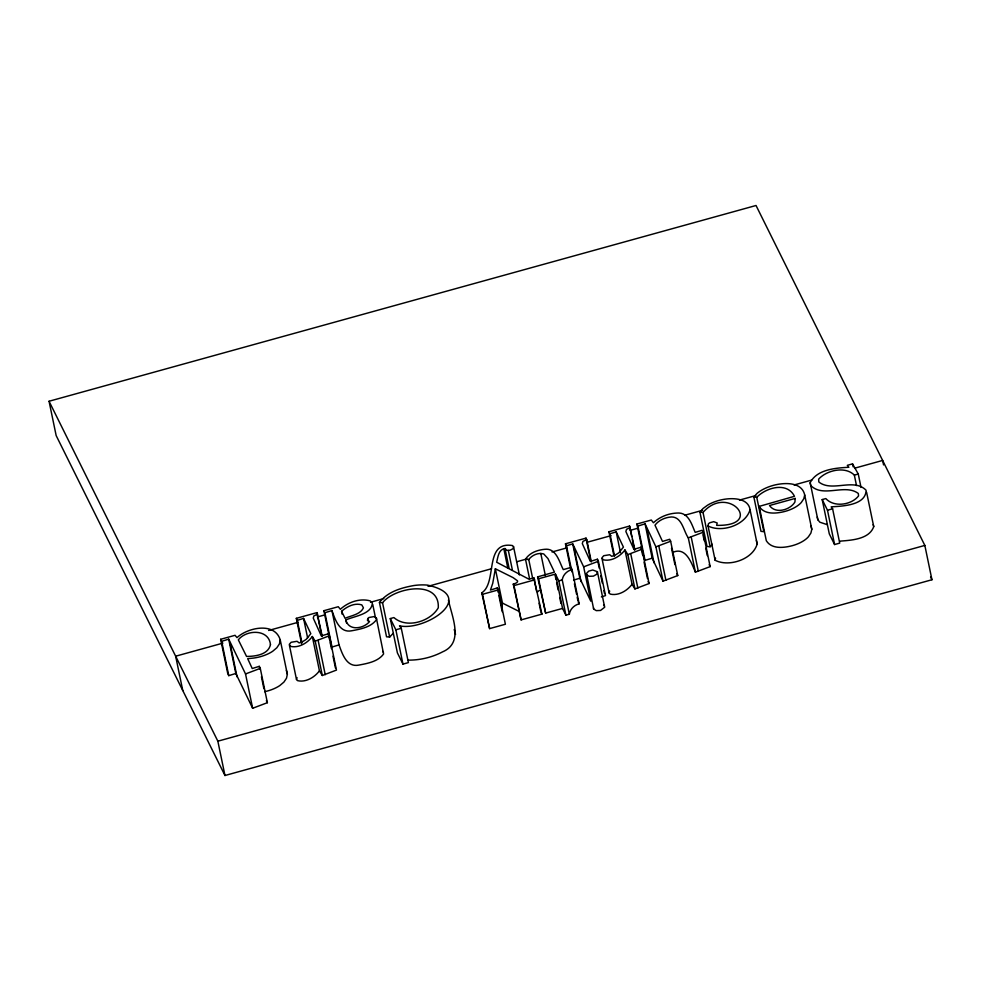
<?xml version="1.0" encoding="UTF-8"?>
<svg xmlns="http://www.w3.org/2000/svg" width="981" height="981" viewBox="0 0 981 981"><rect width="100%" height="100%" fill="white"/><g stroke="black" fill="none" stroke-linecap="round" stroke-linejoin="round"><path stroke-width="1.47" d="M379.439 602.481C387.544 591.739 401.352 587.742 414.043 585.51A33.587 16.849 -11.7 0 1 427.52 585.117C478.765 596.423 424.92 631.531 399.488 625.817L401.29 628.281L408.403 662.604L402.97 664.112L397.391 652.88L390.279 618.57L393.908 617.564C406.625 628.919 430.352 621.611 438.274 607.815C439.942 579.244 394.362 587.484 382.553 602.763L379.439 602.481L386.539 636.792L389.665 637.086L393.062 633.456M448.44 600.102C451.836 616.706 464.283 642.678 442.603 651.85C431.983 657.417 419.929 660.262 407.949 660.127M330.989 645.02L323.889 610.697L338.273 606.724L340.346 609.287C348.108 602.113 359.892 597.969 370.229 600.899L372.339 602.959C371.897 614.388 354.202 616.068 345.888 619.967L346.501 622.947M856.499 485.546L854.341 475.098C845.082 465.816 826.542 470.291 818.632 479.157L818.828 481.965C831.925 492.56 853.838 477.575 866.113 490.279C865.782 505.313 842.838 506.135 831.177 506.834L832.611 508.796L839.724 543.118L834.586 544.541L829.301 533.897L822.201 499.574L825.818 498.569C834.108 507.717 851.483 504.97 858.559 495.932L858.314 493.48C844.972 483.302 823.12 498.201 810.723 485.472L810.171 482.726C816.83 469.421 835.444 468.011 848.847 467.263L847.302 465.325L852.538 463.878L858.265 474.019L861.036 487.447M866.615 492.339L873.728 526.65C869.252 539.354 851.471 540.224 839.822 541.156M513.541 546.638L513.149 548.612L510.157 550.206L506.907 550.341L504.97 548.514C498.507 549.385 497.931 557.233 496.68 562.248L529.053 579.256L533.836 577.834L541.929 614.131L521.095 619.894L513.271 584.124L515.65 583.266A3.716 1.864 -11.7 0 0 517.441 580.777L513.149 577.662L495.356 568.784L492.732 583.327L490.463 590.059L497.306 587.938L498.299 589.924L505.399 624.247L489.605 628.613L481.781 592.843C497.637 582.358 483.78 540.96 512.389 545.534L513.541 546.638L519.403 574.976M501.671 607.46L502.456 603.094L495.356 568.784M280.247 639.955L279.389 643.941L276.814 647.791L272.632 651.31A26.303 13.194 -11.7 0 1 253.564 658.079L247.678 658.668L252.227 668.515L259.266 666.344L260.284 668.38L267.384 702.69L252.644 708.27L235.82 673.469L228.708 639.146L221.669 641.316L220.651 639.293L235.048 635.308L236.997 637.625C247.948 627.411 274.888 621.795 280.247 639.955L287.347 674.278L286.489 678.251L283.914 682.102L279.744 685.621A26.303 13.194 -11.7 0 1 264.625 691.703M323.889 610.697L324.895 612.733L331.946 610.562L339.046 644.885C342.222 653.787 346.624 667.632 358.813 665.093C367.556 663.45 378.077 661.586 383.596 653.984L376.361 617.969L374.288 616.559L368.881 617.515L367.348 620.078L369.567 621.549C363.841 628.649 348.611 631.494 345.888 619.967M753.862 497.036L757.05 493.369A29.209 14.654 -11.7 0 1 772.954 485.472C783.427 482.542 801.808 481.315 804.702 495L803.807 498.728L801.293 502.493A25.015 12.545 -11.7 0 1 784.935 511.432C776.498 513.566 764.518 515.025 759.196 506.392L794.475 496.3C787.02 481.413 765.903 487.631 756.756 497.33L753.862 497.036L760.974 531.346L763.868 531.653L756.756 497.33M804.702 495L811.802 529.311L810.907 533.039L808.405 536.803A25.015 12.545 -11.7 0 1 792.047 545.755C783.611 547.889 771.63 549.335 766.308 540.715L759.196 506.392M750.06 509.715C745.523 525.289 721.734 533.002 708.024 525.963L708.429 523.756L709.717 522.787L713.702 521.671L717.197 522.983L716.645 525.338C765.082 526.527 728.27 483.351 703.021 512.438L710.134 546.748L707.031 546.503L699.931 512.192L702.985 508.538L707.473 505.252A25.886 12.986 -11.7 0 1 724.971 499.182C733.898 497.87 748.405 498.422 750.06 509.715L757.173 544.026C752.623 559.599 728.834 567.312 715.137 560.274L708.024 525.963M532.769 578.925L528.759 559.538C532.082 555.05 538.262 552.377 543.732 553.958L547.987 558.606L554.461 572.119L537.6 576.889L538.544 578.778L555.442 574.106L562.554 608.416L565.914 615.185L569.336 614.241L562.236 579.93C562.959 574.768 567.153 570.832 572.046 569.507L571.016 567.423L563.29 569.618C559.231 561.905 556.264 547.803 544.725 549.311C537.404 549.973 529.617 552.744 525.509 559.219L529.532 578.618M569.336 614.241C570.059 609.091 574.253 605.154 579.158 603.818L572.046 569.507M715.529 558.079L715.137 560.274M297.035 677.589L296.495 679.502L297.66 680.679C305.876 682.604 314.631 677.295 319.438 670.832L312.326 636.522C307.531 642.972 298.764 648.282 290.548 646.369L289.334 644.321L291.124 642.285L297.071 641.292L299.144 642.923L302.835 641.537L306.195 639.379L310.818 633.689L303.57 618.422L297.304 620.323L296.323 618.337L316.949 612.622L322.295 636.461M609.655 591.028L609.115 592.941L610.28 594.118C618.496 596.031 627.251 590.721 632.058 584.271L624.946 549.961C620.139 556.411 611.384 561.721 603.168 559.795L601.954 557.76L603.744 555.712L609.692 554.731L611.764 556.362L615.443 554.964L618.815 552.806L623.426 547.128L616.191 531.861L609.924 533.762L608.931 531.776L629.557 526.061L634.915 549.887M710.134 546.748L712.304 544.271M341.584 611.31C346.882 606.601 354.656 602.579 361.805 604.897L363.448 607.864C360.272 614.547 351.186 615.541 345.067 618.324L341.584 611.31L342.197 614.29M537.355 592.058L539.329 590.464M312.326 636.522L315.208 641.169L329.358 635.774L336.458 670.084L322.32 675.492L319.438 670.832M624.946 549.961L627.828 554.608L641.966 549.201L649.079 583.523L634.94 588.919L632.058 584.271M645.069 523.854L655.897 546.834L670.648 541.267L677.748 575.577L663.009 581.144L652.169 558.177L645.069 523.854L637.92 526.061L636.902 524.026L651.298 520.04L653.444 522.75C660.25 516.349 669.655 512.94 678.962 513.014C688.821 513.382 691.924 524.921 695.186 532.376L702.065 530.304L703.046 532.291L710.158 566.613L695.406 572.181C691.605 563.352 686.148 546.834 673.334 552.156M670.648 541.267L669.667 539.28L662.494 541.438L654.989 525.178C658.827 520.114 665.167 517.404 671.396 516.962C682.114 516.828 683.499 531.138 688.306 537.858L703.046 532.291M317.66 614.081L313.871 615.896L313.258 618.104L321.302 635.909L328.365 633.787L329.358 635.774M570.721 569.176L565.473 543.805L586 538.128L586.712 539.575L582.922 541.402L582.309 543.609L590.354 561.414L597.392 559.231L598.41 561.267L605.51 595.59L601.365 596.926M630.28 527.508L626.491 529.335L625.878 531.543L633.91 549.348L640.985 547.226L641.966 549.201M260.284 668.38L245.532 673.947L228.708 639.146M598.41 561.267L583.658 566.834L572.72 543.891L566.454 545.792L565.473 543.805M220.651 639.293L227.764 673.604L228.769 675.639L235.82 673.469M339.046 644.885L332.007 647.055L324.895 612.733M636.902 524.026L644.014 558.348L645.02 560.372L652.169 558.177M573.566 580.114L579.832 578.214L572.72 543.891M49.05 401.254L756.032 205.495L924.838 545.424L931.95 579.746L224.968 775.505L56.162 435.576L49.05 401.254L217.856 741.195L224.968 775.505M222.883 643.131L175.66 656.203L182.76 690.526M268.647 630.464L298.163 622.285M317.354 616.975L324.723 614.928M370.487 602.26L383.767 598.582M428.047 586.319L491.518 568.747M516.607 561.794L526.932 558.937M552.021 551.984L566.785 547.901M587.447 542.186L611.065 535.638M630.256 530.329L637.638 528.281M684.861 515.209L702.58 510.304M739.478 500.089L755.713 495.589M794.083 484.97L811.79 480.065M854.598 468.207L882.642 460.445L883.562 464.92M854.341 475.098L858.265 474.019M481.781 592.843L482.505 594.302L498.299 589.924M513.271 584.124L513.995 585.583L534.817 579.808M555.442 574.106L558.814 580.875L562.236 579.93M390.279 618.57L395.858 629.79L401.29 628.281M822.201 499.574L827.486 510.218L832.611 508.796M537.6 576.889L545.644 613.1L562.554 608.416M217.856 741.195L924.838 545.424M699.931 512.192L703.021 512.438M525.509 559.219L528.759 559.538M827.265 524.663L819.871 522.211L817.835 519.783L810.171 482.726M502.456 603.094L518.888 611.298M597.417 571.727L592.757 569.998L588.71 571.126L586.442 573.529L593.652 609.054L596.276 610.636L600.531 610.452L604.664 607.239L597.417 571.727L596.816 574.204L593.419 576.129L589.164 576.313L586.552 574.731M603.585 605.069L604.517 606.037M382.688 651.396L383.473 652.279M930.589 577L931.95 579.746M709.165 564.627L710.158 566.613M676.767 573.603L677.748 575.577M648.098 581.537L649.079 583.523M579.832 578.214L590.77 601.157L583.658 566.834M578.128 601.733L579.158 603.818M540.948 612.144L541.929 614.131M266.378 700.667L267.384 702.69M331.946 610.562C335.122 619.465 339.524 633.321 351.713 630.771C360.456 629.128 370.965 627.264 376.496 619.661L376.361 617.969M454.24 629.544L455.552 634.413M286.354 670.366L287.347 674.278M873.213 524.59L873.728 526.65M810.98 525.816L811.802 529.311M756.363 540.494L757.173 544.026M852.538 463.878L853.163 466.858M827.486 510.218L834.586 544.541M702.985 534.792L704.223 540.752M705.768 548.22L707.313 555.675M691.213 537.061L698.325 571.371M688.306 537.858L695.406 572.181M671.519 548.232L674.916 564.651M658.815 546.025L665.927 580.347M655.897 546.834L663.009 581.144M646.92 528.514L654.033 562.836M637.92 526.061L645.02 560.372M640.985 547.226L642.53 554.682M644.076 562.138L647.472 578.557M629.557 526.061L631.727 536.509M632.34 539.489L634.511 549.936M630.746 553.799L637.858 588.11M627.828 554.608L634.94 588.919M616.191 531.861L620.519 552.744M609.924 533.762L614.56 556.141M608.931 531.776L613.885 555.651M602.015 558.618L609.115 592.941M597.392 559.231L599.244 568.195M600.789 575.651L602.334 583.106M603.879 590.574L604.504 593.554M586.712 539.575L591.347 561.954M586 538.128L590.636 560.507M573.959 547.288L581.059 581.61M566.454 545.792L571.948 571.898M574.412 583.83L576.583 594.278M577.196 597.257L577.809 600.249M558.814 580.875L565.914 615.185M555.074 575.099L556.006 579.575M556.619 582.555L558.164 590.022M559.71 597.478L560.948 603.45M540.776 553.37L545.411 575.749M538.544 578.778L545.644 613.1M533.836 577.834L536.619 591.261M539.084 603.192L540.629 610.648M508.342 550.525L512.364 569.912M513.995 585.583L521.095 619.894M504.97 548.514L508.992 567.901M503.817 548.722L507.827 568.109M497.306 587.938L498.238 592.414M498.851 595.406L502.26 611.813M482.505 594.302L489.605 628.613M395.858 629.79L402.97 664.112M382.553 602.763L389.665 637.086M372.719 604.382L375.502 617.809M367.752 618.373L368.365 621.353M328.365 633.787L329.604 639.759M330.217 642.739L331.455 648.711M333 656.166L335.477 668.098M316.949 612.622L321.891 636.497M318.126 640.36L325.238 674.683M315.208 641.169L322.32 675.492M303.57 618.422L307.593 637.822M297.304 620.323L301.94 642.702M296.323 618.337L301.572 643.695M289.395 645.179L296.495 679.502M259.266 666.344L259.891 669.336M261.437 676.792L263.901 688.723M245.532 673.947L252.644 708.27M229.946 642.555L237.046 676.865M221.669 641.316L228.769 675.639M817.271 517.036L817.835 519.783M593.542 607.84L593.652 609.054M795.186 498.422L794.929 502.002C790.306 509.924 775.542 514.302 769.521 505.522L795.186 498.422M270.474 644.652C268.205 654.817 255.17 656.387 246.562 656.436L238.322 639.845C246.39 629.471 268.904 628.76 270.474 644.652"/></g></svg>
